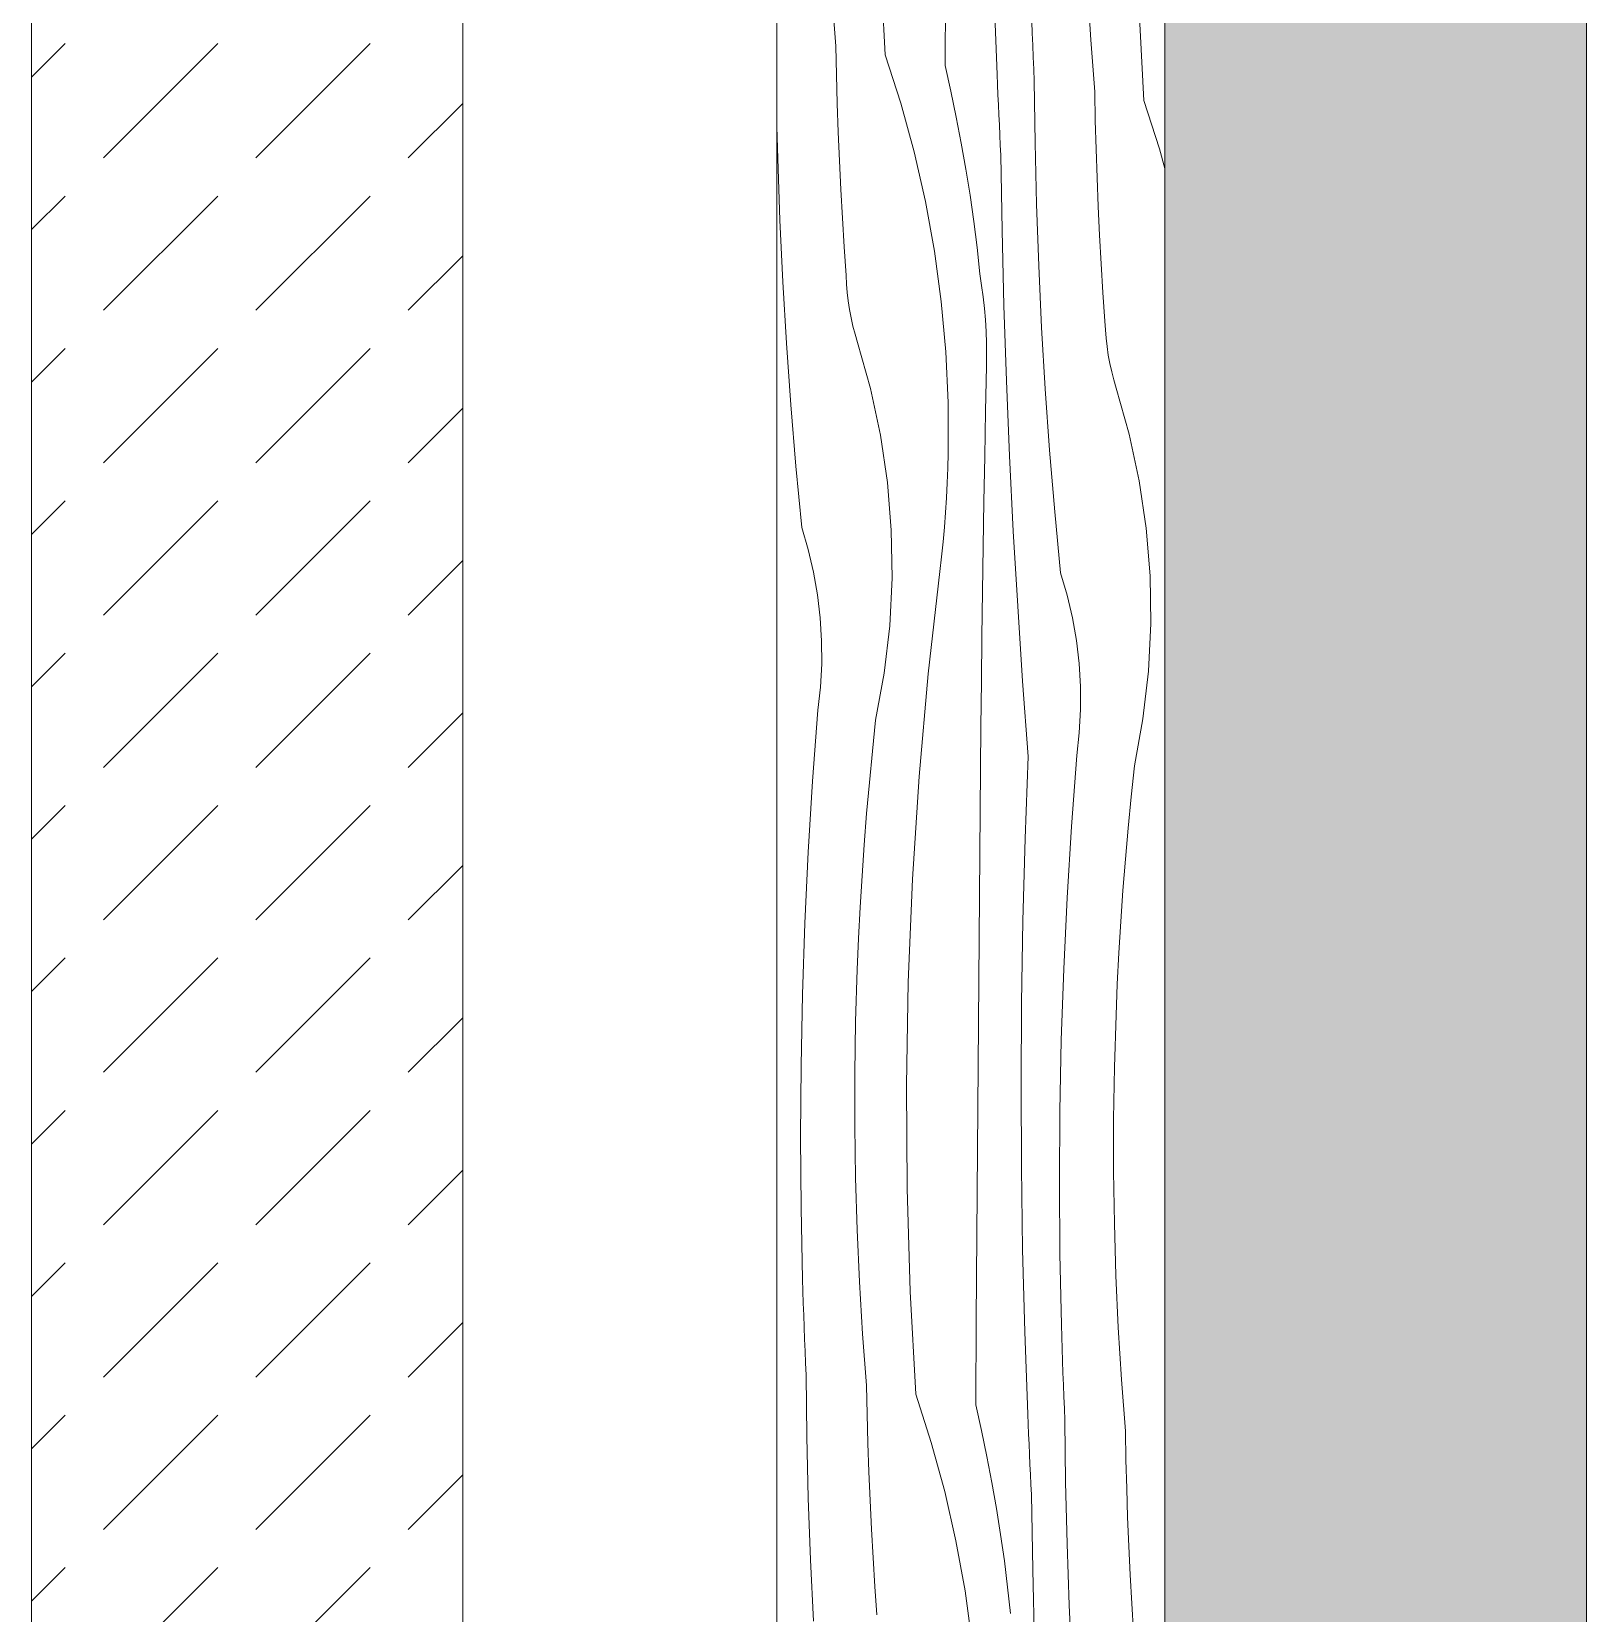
# Model space of a CAD drawing. Header units: millimetres. Extents: x -7826 to 55813, y 465 to 25965.
# Drawn here: x 20789 to 21510, y 17328 to 18062 of the extents above; entities that cross this region are included whole.
import ezdxf

# ---------------------------------------------------------------- set-up
doc = ezdxf.new("R2010")
doc.units = ezdxf.units.MM
doc.layers.add('2D Drafting - General2', color=251, linetype='Continuous', lineweight=15)
doc.layers.add('2D Drafting - General81', color=251, linetype='Continuous', lineweight=20)

# ---------------------------------------------------------------- blocks, each defined once
blk = doc.blocks.new('*X26')
at = {"layer": '2D Drafting - General81', "linetype": 'Continuous'}
for p, q in [((-77631.14, 66303.81), (-77633.68, 66351.56)), ((-77603.33, 66298.91), (-77603.08, 66338.25)), ((-77579.19, 66294.65), (-77580.57, 66332.78)), ((-77535.71, 66310.74), (-77537.15, 66334.85)), ((-77653.96, 66307.83), (-77655.77, 66331.91)), ((-77511.07, 66282.64), (-77513.62, 66330.39)), ((-77562.85, 66313.8), (-77563.04, 66319.35)), ((-77562.64, 66308.25), (-77562.85, 66313.8)), ((-77533.9, 66286.66), (-77535.71, 66310.74)), ((-77653.7, 66294.52), (-77653.96, 66307.83)), ((-77631.14, 66303.81), (-77623.91, 66281.43)), ((-77562.41, 66302.7), (-77562.64, 66308.25)), ((-77603.33, 66298.91), (-77600.62, 66286.94)), ((-77562.18, 66297.15), (-77562.41, 66302.7)), ((-77561.93, 66291.61), (-77562.18, 66297.15)), ((-77653.34, 66281.2), (-77653.7, 66294.52)), ((-77578.99, 66289.97), (-77579.19, 66294.65)), ((-77578.79, 66285.3), (-77578.99, 66289.97)), ((-77561.59, 66263.03), (-77561.93, 66291.61)), ((-77652.88, 66267.89), (-77653.34, 66281.2)), ((-77623.91, 66281.43), (-77617.69, 66258.75)), ((-77600.62, 66286.94), (-77598.11, 66274.93)), ((-77578.58, 66280.63), (-77578.79, 66285.3)), ((-77533.63, 66273.35), (-77533.9, 66286.66)), ((-77511.07, 66282.64), (-77503.84, 66260.26)), ((-77598.11, 66274.93), (-77595.79, 66262.88)), ((-77578.36, 66275.95), (-77578.58, 66280.63)), ((-77578.14, 66271.28), (-77578.36, 66275.95)), ((-77680.98, 66255.63), (-77681.33, 66270.49)), ((-77652.33, 66254.58), (-77652.88, 66267.89)), ((-77577.92, 66266.61), (-77578.14, 66271.28)), ((-77577.68, 66261.93), (-77577.92, 66266.61)), ((-77533.27, 66260.03), (-77533.63, 66273.35)), ((-77595.79, 66262.88), (-77593.67, 66250.8)), ((-77577.44, 66257.26), (-77577.68, 66261.93)), ((-77560.91, 66234.46), (-77561.59, 66263.03)), ((-77532.81, 66246.72), (-77533.27, 66260.03)), ((-77503.84, 66260.26), (-77501.33, 66251.1)), ((-77679.96, 66227.07), (-77680.98, 66255.63)), ((-77651.69, 66241.28), (-77652.33, 66254.58)), ((-77617.69, 66258.75), (-77612.47, 66235.81)), ((-77576.86, 66222.35), (-77577.44, 66257.26)), ((-77593.67, 66250.8), (-77591.74, 66238.68)), ((-77532.26, 66233.41), (-77532.81, 66246.72)), ((-77650.95, 66227.98), (-77651.69, 66241.28)), ((-77591.74, 66238.68), (-77590.02, 66226.53)), ((-77612.47, 66235.81), (-77608.28, 66212.67)), ((-77559.89, 66205.89), (-77560.91, 66234.46)), ((-77531.62, 66220.11), (-77532.26, 66233.41)), ((-77678.6, 66198.52), (-77679.96, 66227.07)), ((-77650.12, 66214.68), (-77650.95, 66227.98)), ((-77590.02, 66226.53), (-77588.49, 66214.35)), ((-77575.99, 66187.45), (-77576.86, 66222.35)), ((-77530.88, 66206.81), (-77531.62, 66220.11)), ((-77649.19, 66201.4), (-77650.12, 66214.68)), ((-77608.28, 66212.67), (-77605.11, 66189.36)), ((-77588.49, 66214.35), (-77587.16, 66202.16)), ((-77649.02, 66197.45), (-77649.19, 66201.4)), ((-77586.34, 66196.84), (-77587.16, 66202.16)), ((-77558.53, 66177.35), (-77559.89, 66205.89)), ((-77530.05, 66193.51), (-77530.88, 66206.81)), ((-77676.91, 66169.99), (-77678.6, 66198.52)), ((-77648.7, 66193.51), (-77649.02, 66197.45)), ((-77648.25, 66189.59), (-77648.7, 66193.51)), ((-77585.64, 66191.5), (-77586.34, 66196.84)), ((-77529.13, 66180.22), (-77530.05, 66193.51)), ((-77647.66, 66185.69), (-77648.25, 66189.59)), ((-77646.93, 66181.81), (-77647.66, 66185.69)), ((-77605.11, 66189.36), (-77602.98, 66165.94)), ((-77585.06, 66186.16), (-77585.64, 66191.5)), ((-77584.61, 66180.79), (-77585.06, 66186.16)), ((-77574.83, 66152.56), (-77575.99, 66187.45)), ((-77646.07, 66177.95), (-77646.93, 66181.81)), ((-77584.29, 66175.42), (-77584.61, 66180.79)), ((-77528.95, 66176.28), (-77529.13, 66180.22)), ((-77645.07, 66174.13), (-77646.07, 66177.95)), ((-77643.94, 66170.35), (-77645.07, 66174.13)), ((-77584.09, 66170.05), (-77584.29, 66175.42)), ((-77556.84, 66148.82), (-77558.53, 66177.35)), ((-77528.63, 66172.34), (-77528.95, 66176.28)), ((-77528.18, 66168.42), (-77528.63, 66172.34)), ((-77674.87, 66141.48), (-77676.91, 66169.99)), ((-77637.9, 66149.01), (-77643.94, 66170.35)), ((-77602.98, 66165.94), (-77601.89, 66142.45)), ((-77584.02, 66164.67), (-77584.09, 66170.05)), ((-77584.08, 66159.29), (-77584.02, 66164.67)), ((-77527.59, 66164.52), (-77528.18, 66168.42)), ((-77526.86, 66160.64), (-77527.59, 66164.52)), ((-77584.52, 66138.4), (-77584.08, 66159.29)), ((-77526, 66156.78), (-77526.86, 66160.64)), ((-77525, 66152.96), (-77526, 66156.78)), ((-77633.26, 66127.32), (-77637.9, 66149.01)), ((-77573.38, 66117.68), (-77574.83, 66152.56)), ((-77554.81, 66120.31), (-77556.84, 66148.82)), ((-77523.87, 66149.18), (-77525, 66152.96)), ((-77517.83, 66127.84), (-77523.87, 66149.18)), ((-77672.5, 66113), (-77674.87, 66141.48)), ((-77601.89, 66142.45), (-77601.83, 66118.93)), ((-77584.93, 66117.51), (-77584.52, 66138.4)), ((-77630.05, 66105.37), (-77633.26, 66127.32)), ((-77513.2, 66106.15), (-77517.83, 66127.84)), ((-77552.44, 66091.83), (-77554.81, 66120.31)), ((-77669.8, 66084.55), (-77672.5, 66113)), ((-77602.29, 66105.19), (-77602.02, 66112.06)), ((-77602.02, 66112.06), (-77601.83, 66118.93)), ((-77585.31, 66096.61), (-77584.93, 66117.51)), ((-77571.65, 66082.81), (-77573.38, 66117.68)), ((-77628.26, 66083.26), (-77630.05, 66105.37)), ((-77602.65, 66098.33), (-77602.29, 66105.19)), ((-77509.98, 66084.2), (-77513.2, 66106.15)), ((-77603.1, 66091.47), (-77602.65, 66098.33)), ((-77603.63, 66084.62), (-77603.1, 66091.47)), ((-77585.65, 66075.72), (-77585.31, 66096.61)), ((-77549.73, 66063.38), (-77552.44, 66091.83)), ((-77666.76, 66074.26), (-77669.8, 66084.55)), ((-77627.92, 66061.09), (-77628.26, 66083.26)), ((-77604.26, 66077.78), (-77603.63, 66084.62)), ((-77569.63, 66047.96), (-77571.65, 66082.81)), ((-77508.2, 66062.09), (-77509.98, 66084.2)), ((-77604.97, 66070.95), (-77604.26, 66077.78)), ((-77585.96, 66054.83), (-77585.65, 66075.72)), ((-77664.31, 66063.82), (-77666.76, 66074.26)), ((-77605.77, 66064.12), (-77604.97, 66070.95)), ((-77662.46, 66053.26), (-77664.31, 66063.82)), ((-77629.02, 66038.94), (-77627.92, 66061.09)), ((-77611.1, 66016.6), (-77605.77, 66064.12)), ((-77546.69, 66053.09), (-77549.73, 66063.38)), ((-77507.85, 66039.92), (-77508.2, 66062.09)), ((-77586.23, 66033.94), (-77585.96, 66054.83)), ((-77661.21, 66042.6), (-77662.46, 66053.26)), ((-77567.32, 66013.12), (-77569.63, 66047.96)), ((-77544.24, 66042.65), (-77546.69, 66053.09)), ((-77660.57, 66031.9), (-77661.21, 66042.6)), ((-77631.56, 66016.9), (-77629.02, 66038.94)), ((-77542.39, 66032.08), (-77544.24, 66042.65)), ((-77508.95, 66017.76), (-77507.85, 66039.92)), ((-77660.54, 66021.17), (-77660.57, 66031.9)), ((-77586.48, 66013.04), (-77586.23, 66033.94)), ((-77541.14, 66021.43), (-77542.39, 66032.08)), ((-77661.11, 66010.46), (-77660.54, 66021.17)), ((-77635.52, 65995.08), (-77631.56, 66016.9)), ((-77615.31, 65968.97), (-77611.1, 66016.6)), ((-77540.5, 66010.73), (-77541.14, 66021.43)), ((-77511.49, 65995.73), (-77508.95, 66017.76)), ((-77662.3, 65999.8), (-77661.11, 66010.46)), ((-77586.68, 65992.15), (-77586.48, 66013.04)), ((-77564.73, 65978.31), (-77567.32, 66013.12)), ((-77540.47, 66000), (-77540.5, 66010.73)), ((-77664.76, 65966.85), (-77662.3, 65999.8)), ((-77637.05, 65980.65), (-77635.52, 65995.08)), ((-77541.04, 65989.29), (-77540.47, 66000)), ((-77515.45, 65973.91), (-77511.49, 65995.73)), ((-77587.04, 65952.81), (-77586.68, 65992.15)), ((-77542.23, 65978.63), (-77541.04, 65989.29)), ((-77638.44, 65966.21), (-77637.05, 65980.65)), ((-77566.17, 65940.18), (-77564.73, 65978.31)), ((-77544.69, 65945.68), (-77542.23, 65978.63)), ((-77516.98, 65959.48), (-77515.45, 65973.91)), ((-77666.77, 65933.86), (-77664.76, 65966.85)), ((-77639.71, 65951.76), (-77638.44, 65966.21)), ((-77618.4, 65921.25), (-77615.31, 65968.97)), ((-77518.37, 65945.04), (-77516.98, 65959.48)), ((-77640.84, 65937.29), (-77639.71, 65951.76)), ((-77587.38, 65913.46), (-77587.04, 65952.81)), ((-77546.71, 65912.69), (-77544.69, 65945.68)), ((-77519.64, 65930.58), (-77518.37, 65945.04)), ((-77641.85, 65922.82), (-77640.84, 65937.29)), ((-77567.21, 65902.03), (-77566.17, 65940.18)), ((-77668.34, 65900.85), (-77666.77, 65933.86)), ((-77520.78, 65916.12), (-77519.64, 65930.58)), ((-77642.72, 65908.33), (-77641.85, 65922.82)), ((-77620.36, 65873.47), (-77618.4, 65921.25)), ((-77521.78, 65901.65), (-77520.78, 65916.12)), ((-77643.47, 65893.84), (-77642.72, 65908.33)), ((-77587.7, 65874.12), (-77587.38, 65913.46)), ((-77548.27, 65879.68), (-77546.71, 65912.69)), ((-77669.45, 65867.83), (-77668.34, 65900.85)), ((-77567.85, 65863.88), (-77567.21, 65902.03)), ((-77522.66, 65887.16), (-77521.78, 65901.65)), ((-77644.08, 65879.35), (-77643.47, 65893.84)), ((-77523.4, 65872.67), (-77522.66, 65887.16)), ((-77644.81, 65855.21), (-77644.08, 65879.35)), ((-77549.39, 65846.65), (-77548.27, 65879.68)), ((-77621.19, 65825.66), (-77620.36, 65873.47)), ((-77588.01, 65834.77), (-77587.7, 65874.12)), ((-77524.01, 65858.18), (-77523.4, 65872.67)), ((-77670.12, 65834.79), (-77669.45, 65867.83)), ((-77568.08, 65825.73), (-77567.85, 65863.88)), ((-77645.17, 65831.06), (-77644.81, 65855.21)), ((-77524.74, 65834.04), (-77524.01, 65858.18)), ((-77550.05, 65813.62), (-77549.39, 65846.65)), ((-77670.34, 65801.74), (-77670.12, 65834.79)), ((-77588.31, 65795.43), (-77588.01, 65834.77)), ((-77525.11, 65809.89), (-77524.74, 65834.04)), ((-77645.18, 65806.92), (-77645.17, 65831.06)), ((-77620.9, 65777.85), (-77621.19, 65825.66)), ((-77567.91, 65787.57), (-77568.08, 65825.73)), ((-77550.27, 65780.57), (-77550.05, 65813.62)), ((-77644.82, 65782.77), (-77645.18, 65806.92)), ((-77525.11, 65785.75), (-77525.11, 65809.89)), ((-77670.1, 65768.7), (-77670.34, 65801.74)), ((-77588.6, 65756.09), (-77588.31, 65795.43)), ((-77644.1, 65758.63), (-77644.82, 65782.77)), ((-77567.33, 65749.42), (-77567.91, 65787.57)), ((-77524.75, 65761.6), (-77525.11, 65785.75)), ((-77619.47, 65730.05), (-77620.9, 65777.85)), ((-77550.03, 65747.52), (-77550.27, 65780.57)), ((-77669.42, 65735.66), (-77670.1, 65768.7)), ((-77524.03, 65737.46), (-77524.75, 65761.6)), ((-77643.01, 65734.51), (-77644.1, 65758.63)), ((-77588.86, 65716.74), (-77588.6, 65756.09)), ((-77566.36, 65711.27), (-77567.33, 65749.42)), ((-77549.35, 65714.49), (-77550.03, 65747.52)), ((-77669.26, 65730.11), (-77669.42, 65735.66)), ((-77641.56, 65710.4), (-77643.01, 65734.51)), ((-77522.94, 65713.34), (-77524.03, 65737.46)), ((-77669.08, 65724.56), (-77669.26, 65730.11)), ((-77668.9, 65719.01), (-77669.08, 65724.56)), ((-77616.92, 65682.3), (-77619.47, 65730.05)), ((-77668.7, 65713.46), (-77668.9, 65719.01)), ((-77589.12, 65677.4), (-77588.86, 65716.74)), ((-77668.49, 65707.91), (-77668.7, 65713.46)), ((-77639.75, 65686.32), (-77641.56, 65710.4)), ((-77564.98, 65673.14), (-77566.36, 65711.27)), ((-77549.19, 65708.94), (-77549.35, 65714.49)), ((-77549.02, 65703.39), (-77549.19, 65708.94)), ((-77521.49, 65689.23), (-77522.94, 65713.34)), ((-77668.27, 65702.36), (-77668.49, 65707.91)), ((-77668.04, 65696.81), (-77668.27, 65702.36)), ((-77548.83, 65697.84), (-77549.02, 65703.39)), ((-77667.79, 65691.27), (-77668.04, 65696.81)), ((-77548.64, 65692.29), (-77548.83, 65697.84)), ((-77667.45, 65662.69), (-77667.79, 65691.27)), ((-77548.43, 65686.74), (-77548.64, 65692.29)), ((-77548.2, 65681.19), (-77548.43, 65686.74)), ((-77519.68, 65665.15), (-77521.49, 65689.23)), ((-77639.48, 65673.01), (-77639.75, 65686.32)), ((-77616.92, 65682.3), (-77609.7, 65659.92)), ((-77547.97, 65675.64), (-77548.2, 65681.19)), ((-77639.12, 65659.69), (-77639.48, 65673.01)), ((-77589.12, 65677.4), (-77586.41, 65665.43)), ((-77564.78, 65668.46), (-77564.98, 65673.14)), ((-77547.72, 65670.1), (-77547.97, 65675.64)), ((-77586.41, 65665.43), (-77583.89, 65653.42)), ((-77564.58, 65663.79), (-77564.78, 65668.46)), ((-77547.38, 65641.52), (-77547.72, 65670.1)), ((-77519.42, 65651.84), (-77519.68, 65665.15)), ((-77666.77, 65634.12), (-77667.45, 65662.69)), ((-77638.67, 65646.38), (-77639.12, 65659.69)), ((-77609.7, 65659.92), (-77603.47, 65637.24)), ((-77564.37, 65659.12), (-77564.58, 65663.79)), ((-77564.15, 65654.44), (-77564.37, 65659.12)), ((-77583.89, 65653.42), (-77581.58, 65641.37)), ((-77563.93, 65649.77), (-77564.15, 65654.44)), ((-77563.7, 65645.1), (-77563.93, 65649.77)), ((-77519.06, 65638.52), (-77519.42, 65651.84)), ((-77638.12, 65633.07), (-77638.67, 65646.38)), ((-77563.47, 65640.42), (-77563.7, 65645.1)), ((-77603.47, 65637.24), (-77598.26, 65614.3)), ((-77581.58, 65641.37), (-77579.45, 65629.29)), ((-77563.23, 65635.75), (-77563.47, 65640.42)), ((-77562.65, 65600.84), (-77563.23, 65635.75)), ((-77546.7, 65612.95), (-77547.38, 65641.52)), ((-77518.6, 65625.21), (-77519.06, 65638.52)), ((-77665.75, 65605.56), (-77666.77, 65634.12)), ((-77637.48, 65619.77), (-77638.12, 65633.07)), ((-77579.45, 65629.29), (-77577.53, 65617.17)), ((-77518.05, 65611.9), (-77518.6, 65625.21)), ((-77636.74, 65606.47), (-77637.48, 65619.77)), ((-77598.26, 65614.3), (-77594.06, 65591.16)), ((-77577.53, 65617.17), (-77575.8, 65605.02)), ((-77545.68, 65584.38), (-77546.7, 65612.95)), ((-77635.91, 65593.17), (-77636.74, 65606.47)), ((-77517.41, 65598.6), (-77518.05, 65611.9)), ((-77664.39, 65577.01), (-77665.75, 65605.56)), ((-77575.8, 65605.02), (-77574.28, 65592.84)), ((-77561.78, 65565.94), (-77562.65, 65600.84)), ((-77516.67, 65585.3), (-77517.41, 65598.6)), ((-77634.98, 65579.89), (-77635.91, 65593.17)), ((-77594.06, 65591.16), (-77590.9, 65567.85)), ((-77574.28, 65592.84), (-77572.95, 65580.65)), ((-77544.32, 65555.84), (-77545.68, 65584.38)), ((-77515.84, 65572), (-77516.67, 65585.3))]:
    blk.add_line(p, q, dxfattribs=at)
blk = doc.blocks.new('Wype_nienie_27')
at = {"layer": '2D Drafting - General2', "linetype": 'Continuous'}
for p, q in [((-77681.33, 67937), (-77681.33, 53283.58)), ((-77501.33, 53283.58), (-77501.33, 67937))]:
    blk.add_line(p, q, dxfattribs=at)
at = {"layer": '2D Drafting - General81', "linetype": 'Continuous'}
blk.add_blockref('*X26', (0, 0), dxfattribs=at)

msp = doc.modelspace()

# ---------------------------------------------------------------- hatches: boundary and pattern name
at = {"layer": '2D Drafting - General81', "linetype": 'Continuous'}
h = msp.add_hatch(dxfattribs=at)
h.set_pattern_fill('SOLID___DASHED', color=256, style=0, pattern_type=2)
h.set_pattern_definition([(45, (98815.82, -48252.71), (-70.71068, 70.71068), []), (45, (98780.46, -48217.35), (-70.71068, 70.71068), [75, -25])])
h.paths.add_polyline_path([(21314.49, 5030.87), (21510.03, 5030.87), (21510.03, 19684.29), (21314.49, 19684.29)], flags=0)
h = msp.add_hatch(dxfattribs=at)
h.set_pattern_fill('BETON', color=256, style=0, pattern_type=2)
h.set_pattern_definition([(45, (98815.82, -48252.71), (-70.71068, 70.71068), [75, -25]), (45, (98815.82, -48182), (-70.71068, 70.71068), [75, -25])])
h.paths.add_polyline_path([(20788.72, 18256.08), (20988.72, 18256.08), (20988.72, 12286.08), (20788.72, 12286.08)], flags=0)

# ---------------------------------------------------------------- linework, layer by layer
at = {"layer": '2D Drafting - General2', "linetype": 'Continuous', "flags": 128}
for points in [[(21314.49, 5030.87), (21510.03, 5030.87), (21510.03, 19684.29), (21314.49, 19684.29)], [(20788.72, 18256.08), (20988.72, 18256.08), (20988.72, 12286.08), (20788.72, 12286.08)]]:
    msp.add_lwpolyline(points, close=True, dxfattribs=at)

# ---------------------------------------------------------------- block references
at = {"layer": '2D Drafting - General81', "linetype": 'Continuous'}
msp.add_blockref('Wype_nienie_27', (98815.82, -48252.71), dxfattribs=at)

doc.saveas('drawing.dxf')
